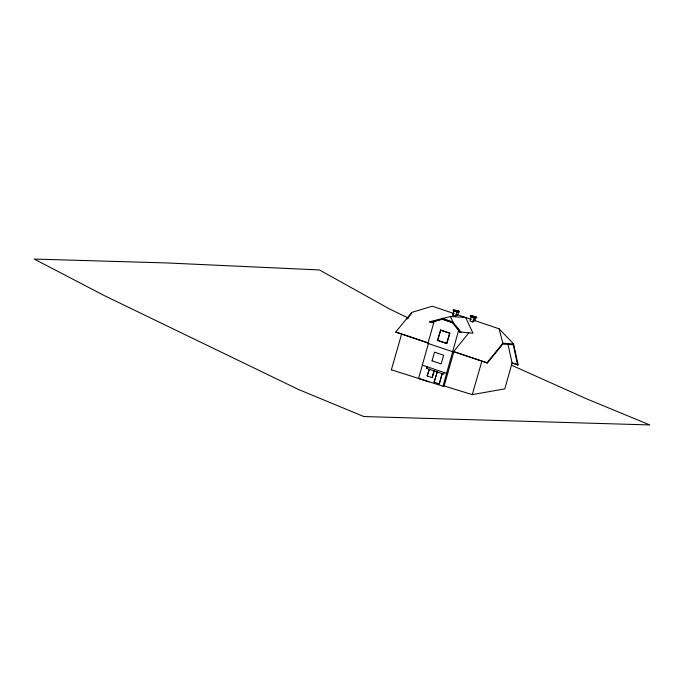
<?xml version="1.0" encoding="UTF-8"?>
<svg xmlns="http://www.w3.org/2000/svg" width="684" height="684" viewBox="0 0 684 684"><rect width="100%" height="100%" fill="white"/><g stroke="black" fill="none" stroke-linecap="round" stroke-linejoin="round"><path stroke-width="1.03" d="M458.673 311.297L457.562 315.324L456.895 314.529L455.578 316.153L452.782 315.213L454.005 310.878L456.792 311.818L458.519 311.93L455.732 310.981L455.912 310.365L458.673 311.297L456.946 311.186L455.578 316.153M475.867 317.119L474.756 321.138L474.089 320.351L472.772 321.976L469.976 321.027L471.379 316.076L475.867 317.119L474.14 317.008L472.755 321.967M391.333 369.924L401.645 333.929L395.737 332.091L411.742 312.417L432.297 306.21L454.108 313.588L452.791 315.213M434.101 321.565L427.919 343.419L452.688 351.73L446.566 373.361L447.687 373.438M428.415 343.513L418.608 378.38L428.971 381.886M426.448 368.325L426.91 366.701L426.448 368.325L443.762 374.199L444.224 372.575M427.141 375.969L429.338 369.223L427.141 375.969L432.185 377.602L434.101 370.831L432.185 377.602M437.461 340.393L446.874 343.496L437.461 340.393L440.667 330.098L449.79 333.185L447.139 342.556M432.014 360.861L434.494 352.132L443.668 355.218L441.137 363.948L432.074 360.87M437.751 340.41L440.667 330.098M453.338 310.049L453.167 310.673L457.04 311.981L459.34 312.126L459.511 311.502L453.338 310.049L459.511 311.502M434.075 382.159L437.273 371.908L434.075 382.159L439.299 383.852L442.206 373.575L439.299 383.852M455.467 310.81L455.647 310.194M446.584 343.479L449.79 333.185M457.04 311.981L457.211 311.357M458.759 329.91L452.577 351.764L454.005 351.679M391.368 369.805L443.001 386.186L446.626 373.37L422.344 365.153M443.001 386.186L444.138 385.99L453.86 351.636M470.361 316.487L470.541 315.871L472.841 316.008L476.714 317.325L476.534 317.94L474.234 317.795L470.361 316.487L471.9 316.581M472.661 316.632L472.841 316.008M472.926 316.803L475.722 317.744L471.208 316.692L472.926 316.803L473.106 316.179M474.234 317.795L474.405 317.179L476.714 317.325M444.138 385.99L472.268 394.617L481.887 361.084M474.431 319.103L474.858 317.692M406.989 319.009L411.657 313.263M474.089 320.351L499.089 328.807L513.616 343.915L518.121 364.888L517.54 364.854L513.222 344.753L502.783 344.095L487.435 362.956L453.552 351.653L468.848 332.843M486.863 362.922L502.868 343.24L499.089 328.807M429.612 321.771L450.457 316.53L465.624 317.479L472.977 333.193L459.81 331.988L452.38 322.643L441.941 319.112L430.98 322.241L429.612 321.771L433.536 322.019M452.38 322.643L453.013 322.686L442.574 319.146L430.98 322.241M472.268 394.617L504.783 388.888L512.111 362.982L508.109 344.881M454.185 310.254L455.912 310.365M441.941 319.112L442.574 319.146M459.81 331.988L460.443 332.031L456.211 326.696M502.868 343.24L513.616 343.915M453.552 351.653L454.133 351.687M470.541 315.871L474.405 317.179M456.895 314.529L471.302 319.411M441.975 318.24L452.808 321.907L461.187 332.458M431.613 322.275L433.699 322.985M458.365 331.33L460.443 332.031M440.385 330.081L449.508 333.168M512.128 362.862L518.121 364.888M511.991 362.973L517.54 364.854M402.637 334.271L428.475 343.009M455.125 352.029L487.435 362.956M395.737 332.091L428.894 343.308M511.76 365.316L586.812 398.934L649.8 424.944L363.837 416.547L298.395 389.435L104.797 295.839L34.2 259.056L167.281 262.964L319.454 269.949L389.435 308.911L408.485 318.12M450.457 316.53L452.808 321.907"/></g></svg>
